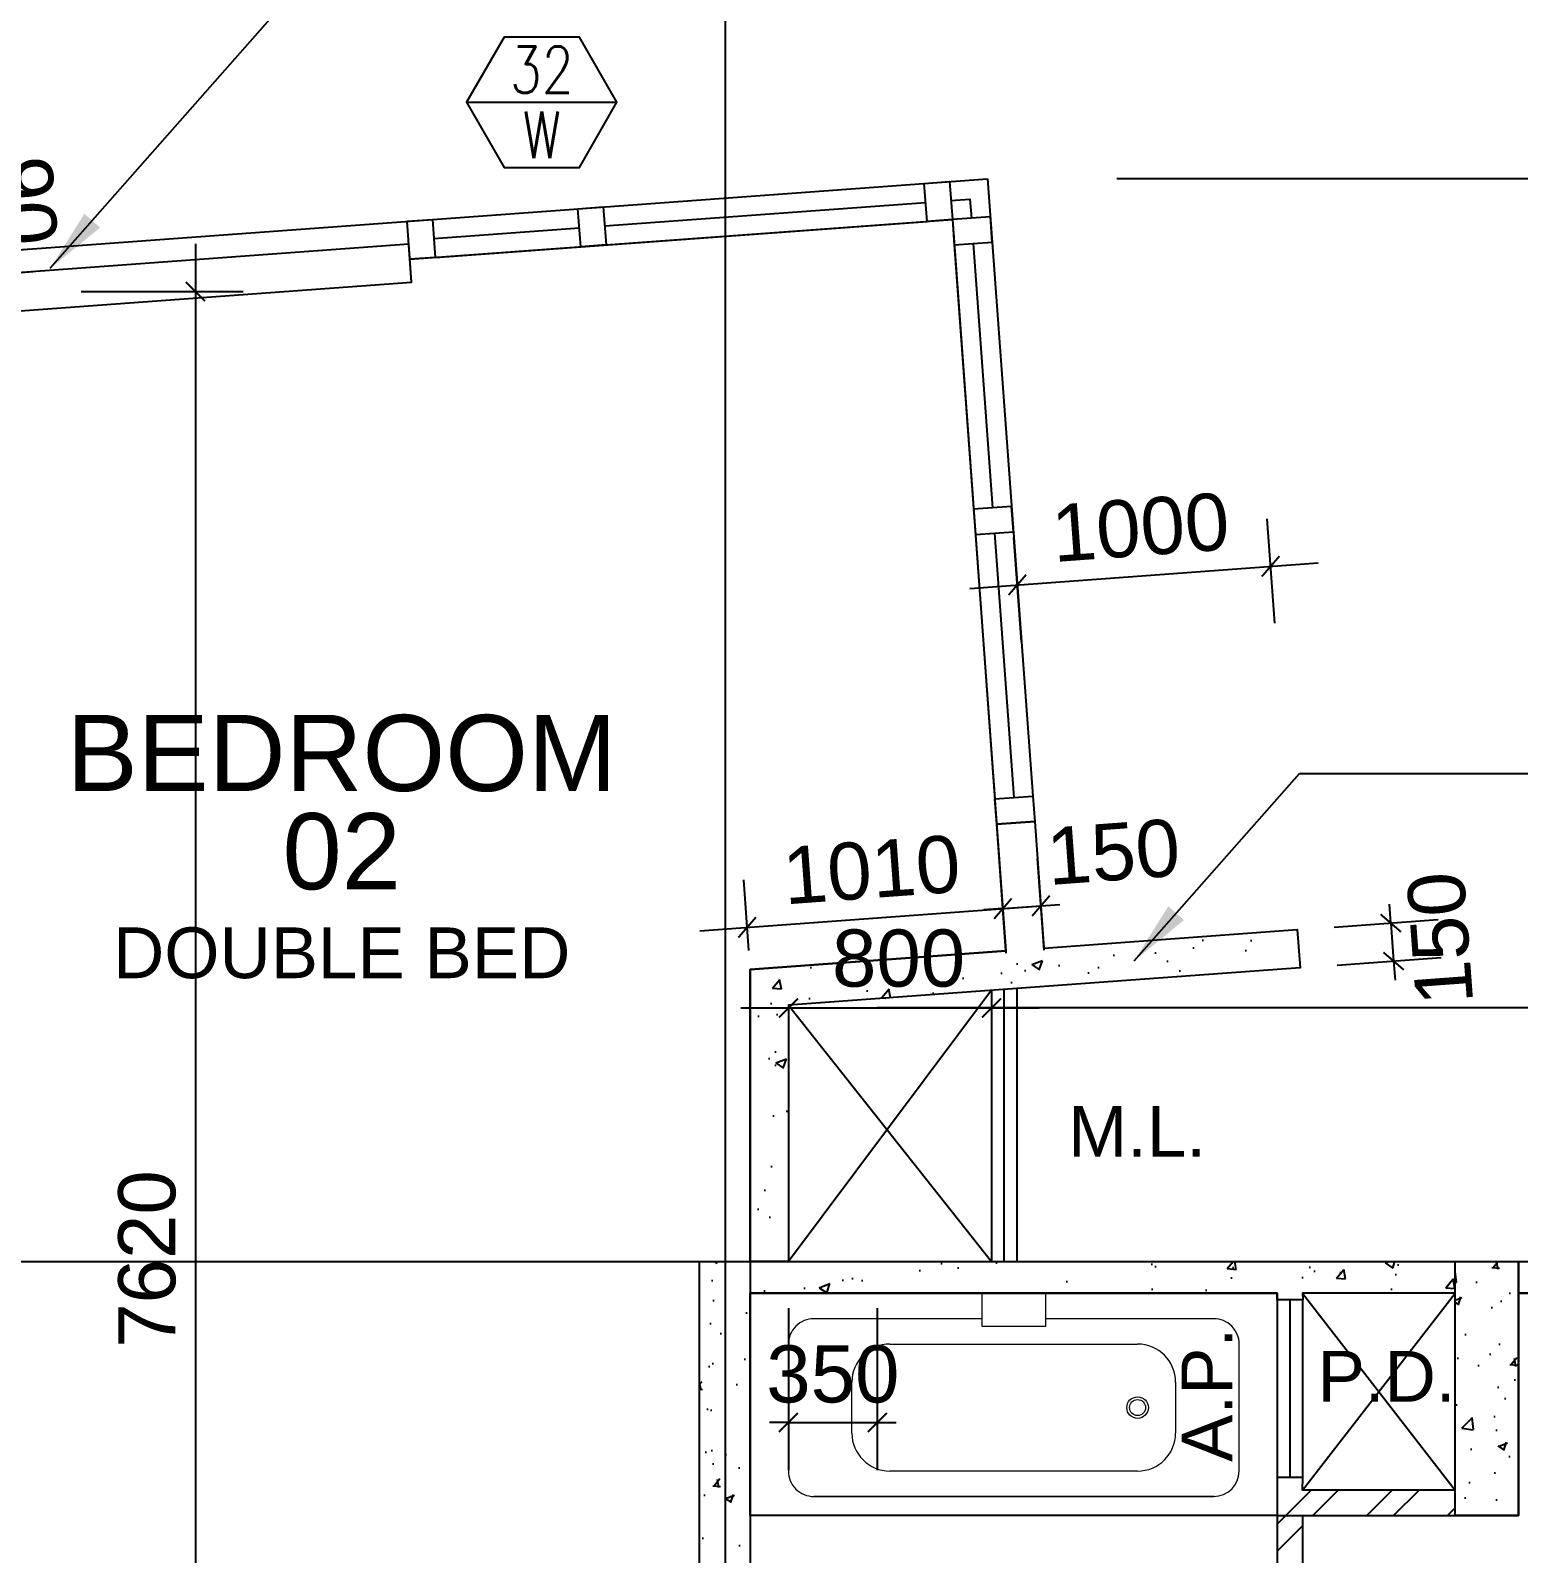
# Model space of a CAD drawing. Header units: millimetres. Extents: x 0 to 70486, y 148 to 42536.
# Drawn here: x 50765 to 56624, y 27218 to 33216 of the extents above; entities that cross this region are included whole.
import ezdxf
from ezdxf.enums import TextEntityAlignment as Align

# ---------------------------------------------------------------- set-up
doc = ezdxf.new("R2010")
doc.units = ezdxf.units.MM
doc.linetypes.add('CENTERX2', pattern=[101.6, 63.5, -12.7, 12.7, -12.7])
doc.layers.get('Defpoints').update_dxf_attribs({"color": 8})
for name, color, linetype in [('arrow', 8, 'Continuous'), ('DLN314__', 8, 'Continuous'), ('FP - BUILDIN FURNITURE', 8, 'Continuous'), ('GBP A.P.', 8, 'Continuous'), ('GBP Dim', 8, 'Continuous'), ('GBP Text 200', 8, 'Continuous'), ('GBP Text 250', 8, 'Continuous'), ('grid', 8, 'CENTERX2'), ('hatch', 8, 'Continuous'), ('metal louvres', 8, 'Continuous'), ('PD', 8, 'Continuous'), ('PD DOOR', 8, 'Continuous'), ('RCP_text', 8, 'Continuous'), ('TEXT', 8, 'Continuous'), ('TEXT Ref', 8, 'Continuous'), ('WALL-NEW', 8, 'Continuous'), ('WALL-STRUCTURE', 8, 'Continuous'), ('WINDOW', 8, 'Continuous'), ('Window Mark', 8, 'Continuous'), ('WINDOW-MULLION', 8, 'Continuous'), ('zzz-room mix', 8, 'Continuous')]:
    doc.layers.add(name, color=color, linetype=linetype)
doc.layers.add('LP-furn loose', color=8, linetype='Continuous', lineweight=0)
doc.styles.add('BH', font='arial.ttf')
doc.styles.add('ROMANS', font='romans.shx')
doc.styles.get("Standard").update_dxf_attribs({"font": 'arial.ttf'})
doc.dimstyles.new('200 GBP', dxfattribs={"dimscale": 1.5, "dimtxt": 150, "dimasz": 50, "dimexe": 125, "dimexo": 50, "dimgap": 50, "dimtad": 1, "dimdec": 0, "dimzin": 0, "dimdsep": 46, "dimtxsty": 'BH', "dimblk": 'ARCHTICK', "dimcen": 0.09, "dimdle": 125, "dimclrd": 9, "dimclre": 9, "dimclrt": 1, "dimadec": 0, "dimazin": 0, "dimtfac": 1, "dimtdec": 0, "dimtix": 1, "dimtmove": 2, "dimatfit": 3, "dimldrblk": 'ARCHTICK', "dimfxl": 300, "dimfxlon": 1, "dimtolj": 1, "dimtzin": 0, "dimarcsym": 0})
doc.dimstyles.get("Standard").update_dxf_attribs({"dimtxt": 0.18, "dimasz": 0.18, "dimexe": 0.18, "dimexo": 0.0625, "dimgap": 0.09, "dimtad": 0, "dimtih": 1, "dimtoh": 1, "dimdec": 4, "dimzin": 0, "dimdsep": 46, "dimtxsty": 'Standard', "dimcen": 0.09, "dimadec": 0, "dimazin": 0, "dimtfac": 1, "dimtdec": 4, "dimtofl": 0, "dimtmove": 0, "dimatfit": 3, "dimfxl": 1, "dimtolj": 1, "dimtzin": 0, "dimarcsym": 0})
pattern_1 = [(50, (-577662.27, 755268.1), (364.36934, -31.87817), [38.1, -419.1]), (355, (-577662.27, 755268.1), (-70.48565, 382.11329), [30.48, -335.28]), (100.451, (-577631.9, 755265.43), (293.885, 350.23338), [32.38, -356.18]), (46.1842, (-577662.27, 755369.7), (542.15808, -84.08466), [57.15, -628.65]), (96.6356, (-577617.1, 755362.7), (474.80847, 494.8511), [48.57, -534.27]), (351.184, (-577662.3, 755369.7), (474.8092, 494.85024), [45.72, -502.92]), (21, (-577611.47, 755344.3), (303.22976, -204.53104), [38.1, -419.1]), (326, (-577611.47, 755344.3), (123.60406, 368.37593), [30.48, -335.28]), (71.4514, (-577586.2, 755327.24), (426.83298, 163.84572), [32.38, -356.18]), (37.5, (-577662.27, 755268.09), (6.177207, 169.110078), [0, -331.216, 0, -340.36, 0, -336.55]), (7.5, (-577662.27, 755268.09), (133.639325, 200.36115), [0, -194.056, 0, -323.596, 0, -128.27]), (327.5, (-577775.56, 755268.09), (271.18119, -11.457488), [0, -127, 0, -396.24, 0, -525.78]), (317.5, (-577826.36, 755268.1), (296.25836, 50.85298), [0, -165.1, 0, -263.144, 0, -373.38])]

# ---------------------------------------------------------------- blocks, each defined once
blk = doc.blocks.new('_ArchTick')
at = {"color": 0, "const_width": 0.1}
blk.add_lwpolyline([(0.5, 0.5), (-0.5, -0.5)], dxfattribs=at)
blk = doc.blocks.new('*D309')
at = {"layer": 'Defpoints', "color": 0, "transparency": 16777216}
for p in [(50537.9, 32188.1), (50549, 24567.7), (51414.1, 24567.7)]:
    blk.add_point(p, dxfattribs=at)
at = {"layer": 'GBP Dim', "color": 9, "lineweight": -2, "transparency": 16777216}
for p, q in [((51414.1, 32375.6), (51414.1, 24380.2)), ((50964.1, 32188.1), (51601.6, 32188.1)), ((50964.1, 24567.7), (51601.6, 24567.7))]:
    blk.add_line(p, q, dxfattribs=at)
at = {"layer": 'GBP Dim', "color": 9, "lineweight": -2, "transparency": 16777216, "xscale": 75, "yscale": 75, "zscale": 75}
for p, rotation in [((51414.1, 32188.1), 90), ((51414.1, 24567.7), 270)]:
    blk.add_blockref('_ArchTick', p, dxfattribs=dict(at, rotation=rotation))
at = {"layer": 'GBP Dim', "transparency": 16777216, "insert": (51224.2, 28377.9), "char_height": 225, "attachment_point": 5, "rotation": 90, "style": 'BH'}
blk.add_mtext('\\A1;7620', dxfattribs=at)
blk = doc.blocks.new('A$C2F825CED')
at = {"layer": 'LP-furn loose'}
blk.add_lwpolyline([(-532.4, 502.5), (-282.4, 502.5), (-282.4, 372.5), (-532.4, 372.5)], close=True, dxfattribs=at)
for points in [[(-1294.9, -197.5, 0.414214), (-1194.9, -297.5), (380, -297.6, 0.414194), (480, -197.6), (480.1, 302.5, 0.414214), (380.1, 402.5), (-282.4, 402.5)], [(-532.4, 402.5), (-1194.9, 402.5, 0.414214), (-1294.9, 302.5), (-1294.9, -197.5)]]:
    blk.add_lwpolyline(points, format="xyb", dxfattribs=at)
for points in [[(-894.9, 302.5), (80, 302.5)], [(-1044.9, -47.6), (-1044.9, 152.5)], [(230, 152.5), (230, -47.6)], [(80, -197.6), (-894.9, -197.6)], [(383.3, -297.5), (-1194.9, -297.5)]]:
    blk.add_lwpolyline(points, dxfattribs=at)
for radius in [42.4, 31.4]:
    blk.add_circle((80, 52.5), radius, dxfattribs=at)
for centre, start, end in [((-894.9, 152.5), 90, 180), ((80, 152.5), 0, 90), ((-894.9, -47.6), 180, 270), ((80, -47.6), 270, 0)]:
    blk.add_arc(centre, 150, start, end, dxfattribs=at)
blk = doc.blocks.new('*D332')
at = {"layer": 'Defpoints', "color": 0, "transparency": 16777216}
for p in [(55823.8, 29678.9), (55834.8, 29529.4), (56132.1, 29551.2)]:
    blk.add_point(p, dxfattribs=at)
at = {"layer": 'GBP Dim', "color": 9, "lineweight": -2, "transparency": 16777216}
for p, q in [((56121.1, 29700.7), (56115.6, 29775.5)), ((55898.6, 29684.4), (56308.1, 29714.5)), ((56121.1, 29700.7), (56132.1, 29551.2)), ((55909.6, 29534.9), (56319.1, 29564.9)), ((56132.1, 29551.2), (56137.6, 29476.4))]:
    blk.add_line(p, q, dxfattribs=at)
at = {"layer": 'GBP Dim', "color": 9, "lineweight": -2, "transparency": 16777216, "xscale": 75, "yscale": 75, "zscale": 75}
for p, rotation in [((56121.1, 29700.7), 274.2005512988922), ((56132.1, 29551.2), 94.2005512988922)]:
    blk.add_blockref('_ArchTick', p, dxfattribs=dict(at, rotation=rotation))
at = {"layer": 'GBP Dim', "transparency": 16777216, "insert": (56315.9, 29639.9), "char_height": 225, "attachment_point": 5, "rotation": 94.20055, "style": 'BH'}
blk.add_mtext('\\A1;150', dxfattribs=at)
blk = doc.blocks.new('*D418')
at = {"layer": 'Defpoints', "color": 0, "transparency": 16777216}
for p in [(54544.2, 35708.3), (54544.2, 32482.9), (50499, 32035.9)]:
    blk.add_point(p, dxfattribs=at)
at = {"layer": 'GBP Dim', "color": 9, "lineweight": -2, "transparency": 16777216}
for p, q in [((50499, 35258.3), (50499, 35895.8)), ((54544.2, 35258.3), (54544.2, 35895.8)), ((50311.5, 35708.3), (54731.7, 35708.3))]:
    blk.add_line(p, q, dxfattribs=at)
at = {"layer": 'GBP Dim', "color": 9, "lineweight": -2, "transparency": 16777216, "xscale": 75, "yscale": 75, "zscale": 75, "rotation": 180}
blk.add_blockref('_ArchTick', (50499, 35708.3), dxfattribs=at)
at = {"layer": 'GBP Dim', "color": 9, "lineweight": -2, "transparency": 16777216, "xscale": 75, "yscale": 75, "zscale": 75}
blk.add_blockref('_ArchTick', (54544.2, 35708.3), dxfattribs=at)
at = {"layer": 'GBP Dim', "transparency": 16777216, "insert": (52521.6, 35898.2), "char_height": 225, "attachment_point": 5, "style": 'BH'}
blk.add_mtext('\\A1;4045', dxfattribs=at)
blk = doc.blocks.new('MISCWINDOWS')
blk.add_line((-4.041, 0), (4.041, 0))
blk.add_lwpolyline([(-2.021, 3.5), (-4.041, 0), (-2.021, -3.5), (2.021, -3.5), (4.041, 0), (2.021, 3.5)], close=True)
at = {"style": 'BH'}
for tag, p in [('MARK_NUMBER', (0, 1.75)), ('DWG_NUMBER', (0, -1.75))]:
    blk.add_attdef(tag, text='', height=2.5, dxfattribs=at).set_placement(p, align=Align.MIDDLE_CENTER)
blk = doc.blocks.new('*D468')
at = {"layer": 'Defpoints', "color": 0, "transparency": 16777216}
for p in [(54743.2, 29768.9), (54761.6, 29519.1), (54611.9, 29509.5)]:
    blk.add_point(p, dxfattribs=at)
at = {"layer": 'GBP Dim', "color": 9, "lineweight": -2, "transparency": 16777216}
for p, q in [((54606.4, 29584.3), (54579.9, 29945)), ((54756.1, 29593.9), (54729.5, 29955.9)), ((54593.6, 29758), (54518.8, 29752.5)), ((54593.6, 29758), (54743.2, 29768.9)), ((54743.2, 29768.9), (54818, 29774.4))]:
    blk.add_line(p, q, dxfattribs=at)
at = {"layer": 'GBP Dim', "color": 9, "lineweight": -2, "transparency": 16777216, "xscale": 75, "yscale": 75, "zscale": 75}
for p, rotation in [((54743.2, 29768.9), 184.1941827831907), ((54593.6, 29758), 4.194182783190666)]:
    blk.add_blockref('_ArchTick', p, dxfattribs=dict(at, rotation=rotation))
at = {"layer": 'GBP Dim', "transparency": 16777216, "insert": (55028.5, 29980.3), "char_height": 225, "attachment_point": 5, "rotation": 4.19418, "style": 'BH'}
blk.add_mtext('\\A1;150', dxfattribs=at)
blk = doc.blocks.new('*D481')
at = {"layer": 'Defpoints', "color": 0, "transparency": 16777216}
for p in [(55647.9, 31106), (55684.1, 30612.5), (54686.7, 30539.4)]:
    blk.add_point(p, dxfattribs=at)
at = {"layer": 'GBP Dim', "color": 9, "lineweight": -2, "transparency": 16777216}
for p, q in [((55664.3, 30881.6), (55634.2, 31293)), ((54667, 30808.5), (54636.8, 31219.9)), ((54463.5, 31019.2), (55834.9, 31119.7))]:
    blk.add_line(p, q, dxfattribs=at)
at = {"layer": 'GBP Dim', "color": 9, "lineweight": -2, "transparency": 16777216, "xscale": 75, "yscale": 75, "zscale": 75}
for p, rotation in [((55647.9, 31106), 4.193047487395559), ((54650.5, 31032.9), 184.1930474873955)]:
    blk.add_blockref('_ArchTick', p, dxfattribs=dict(at, rotation=rotation))
at = {"layer": 'GBP Dim', "transparency": 16777216, "insert": (55135.3, 31258.8), "char_height": 225, "attachment_point": 5, "rotation": 4.19305, "style": 'BH'}
blk.add_mtext('\\A1;1000', dxfattribs=at)
blk = doc.blocks.new('*D497')
at = {"layer": 'Defpoints', "color": 0, "transparency": 16777216}
for p in [(54593.6, 29758), (53599, 29517.8), (54612, 29508.2)]:
    blk.add_point(p, dxfattribs=at)
at = {"layer": 'GBP Dim', "color": 9, "lineweight": -2, "transparency": 16777216}
for p, q in [((54606.5, 29583), (54579.9, 29945)), ((53593.5, 29592.6), (53573.1, 29871.1)), ((53399.8, 29670.4), (54780.6, 29771.7))]:
    blk.add_line(p, q, dxfattribs=at)
at = {"layer": 'GBP Dim', "color": 9, "lineweight": -2, "transparency": 16777216, "xscale": 75, "yscale": 75, "zscale": 75}
for p, rotation in [((54593.6, 29758), 4.194182783190666), ((53586.8, 29684.1), 184.1941827831907)]:
    blk.add_blockref('_ArchTick', p, dxfattribs=dict(at, rotation=rotation))
at = {"layer": 'GBP Dim', "transparency": 16777216, "insert": (54076.4, 29910.4), "char_height": 225, "attachment_point": 5, "rotation": 4.19418, "style": 'BH'}
blk.add_mtext('\\A1;1010', dxfattribs=at)
blk = doc.blocks.new('*D507')
at = {"layer": 'Defpoints', "color": 0, "transparency": 16777216}
for p in [(50400.5, 34062.5), (52164.7, 33591.1), (50480.9, 32966.3)]:
    blk.add_point(p, dxfattribs=at)
at = {"layer": 'GBP Dim', "color": 9, "lineweight": -2, "transparency": 16777216}
for p, q in [((52153.8, 33739.9), (52107.2, 34375.7)), ((52307.9, 34202.4), (50213.5, 34048.8)), ((50433.4, 33613.7), (50386.8, 34249.5))]:
    blk.add_line(p, q, dxfattribs=at)
at = {"layer": 'GBP Dim', "color": 9, "lineweight": -2, "transparency": 16777216, "xscale": 75, "yscale": 75, "zscale": 75}
for p, rotation in [((52120.9, 34188.7), 4.194182785535268), ((50400.5, 34062.5), 184.1941827855353)]:
    blk.add_blockref('_ArchTick', p, dxfattribs=dict(at, rotation=rotation))
at = {"layer": 'GBP Dim', "transparency": 16777216, "insert": (51246.8, 34315), "char_height": 225, "attachment_point": 5, "rotation": 4.19418, "style": 'BH'}
blk.add_mtext('\\A1;1725', dxfattribs=at)
blk = doc.blocks.new('*D510')
at = {"layer": 'Defpoints', "color": 0, "transparency": 16777216}
for p in [(50540.3, 32339.7), (50546.9, 32249.9), (50626, 32255.7)]:
    blk.add_point(p, dxfattribs=at)
at = {"layer": 'GBP Dim', "color": 9, "lineweight": -2, "transparency": 16777216}
for p, q in [((50619.4, 32345.5), (50614, 32420.3)), ((50615.1, 32345.2), (50769, 32356.5)), ((50619.4, 32345.5), (50626, 32255.7)), ((50621.7, 32255.4), (50775.6, 32266.7)), ((50626, 32255.7), (50631.5, 32181))]:
    blk.add_line(p, q, dxfattribs=at)
at = {"layer": 'GBP Dim', "color": 9, "lineweight": -2, "transparency": 16777216, "xscale": 75, "yscale": 75, "zscale": 75}
for p, rotation in [((50619.4, 32345.5), 274.1941827953526), ((50626, 32255.7), 94.19418279535259)]:
    blk.add_blockref('_ArchTick', p, dxfattribs=dict(at, rotation=rotation))
at = {"layer": 'GBP Dim', "transparency": 16777216, "insert": (50746.4, 32545.1), "char_height": 225, "attachment_point": 5, "rotation": 274.19418, "style": 'BH'}
blk.add_mtext('\\A1;90', dxfattribs=at)
blk = doc.blocks.new('*D514')
at = {"color": 9, "lineweight": -2, "transparency": 16777216}
for p, q in [((53749, 28183.8), (53749, 27546.3)), ((54099, 28183.8), (54099, 27546.3)), ((53749, 27733.8), (53674, 27733.8)), ((53749, 27733.8), (54099, 27733.8)), ((54099, 27733.8), (54174, 27733.8))]:
    blk.add_line(p, q, dxfattribs=at)
at = {"layer": 'Defpoints', "color": 0, "transparency": 16777216}
for p in [(53749, 28367.8), (54099, 28367.8), (54099, 27733.8)]:
    blk.add_point(p, dxfattribs=at)
at = {"color": 9, "lineweight": -2, "transparency": 16777216, "xscale": 75, "yscale": 75, "zscale": 75}
blk.add_blockref('_ArchTick', (53749, 27733.8), dxfattribs=at)
at = {"color": 9, "lineweight": -2, "transparency": 16777216, "xscale": 75, "yscale": 75, "zscale": 75, "rotation": 180}
blk.add_blockref('_ArchTick', (54099, 27733.8), dxfattribs=at)
at = {"color": 1, "transparency": 16777216, "insert": (53924, 27923.8), "char_height": 225, "attachment_point": 5, "style": 'BH'}
blk.add_mtext('\\A1;350', dxfattribs=at)
blk = doc.blocks.new('*D512')
at = {"layer": 'Defpoints', "color": 0, "transparency": 16777216}
for p in [(53749, 29366.6), (54549, 29366.6), (54549, 29366.6)]:
    blk.add_point(p, dxfattribs=at)
at = {"layer": 'GBP Dim', "color": 9, "lineweight": -2, "transparency": 16777216}
for p, q in [((53561.5, 29366.6), (54736.5, 29366.6)), ((53749, 29366.6), (53749, 29179.1)), ((54549, 29366.6), (54549, 29179.1))]:
    blk.add_line(p, q, dxfattribs=at)
at = {"layer": 'GBP Dim', "color": 9, "lineweight": -2, "transparency": 16777216, "xscale": 75, "yscale": 75, "zscale": 75, "rotation": 180}
blk.add_blockref('_ArchTick', (53749, 29366.6), dxfattribs=at)
at = {"layer": 'GBP Dim', "color": 9, "lineweight": -2, "transparency": 16777216, "xscale": 75, "yscale": 75, "zscale": 75}
blk.add_blockref('_ArchTick', (54549, 29366.6), dxfattribs=at)
at = {"layer": 'GBP Dim', "transparency": 16777216, "insert": (54182.9, 29561.5), "char_height": 225, "attachment_point": 5, "style": 'BH'}
blk.add_mtext('\\A1;800', dxfattribs=at)
blk = doc.blocks.new('A$C65CE4B9A')
at = {"layer": 'grid', "ltscale": 200}
for p, q in [((-14000, 10500), (-14000, -20450)), ((-66500, 0), (0, 0))]:
    blk.add_line(p, q, dxfattribs=at)

msp = doc.modelspace()

# ---------------------------------------------------------------- hatches: boundary and pattern name
at = {"layer": 'hatch'}
h = msp.add_hatch(dxfattribs=at)
h.set_pattern_fill('AR-CONC', color=256, scale=60, style=0)
h.set_pattern_definition([(50, (-580552.97, 738548.02), (430.35611, -37.65128), [45, -495]), (355, (-580552.97, 738548), (-83.2508, 451.31528), [36, -396]), (100.4514, (-580517.1, 738544.9), (347.10563, 413.66373), [38.24411, -420.68527]), (46.1842, (-580552.97, 738668), (640.34463, -99.3114), [67.5, -742.5]), (96.6356, (-580499.6, 738659.74), (560.79762, 584.47072), [57.36617, -631.0278]), (351.1842, (-580553, 738668), (560.79717, 584.47116), [54, -594]), (21, (-580492.97, 738638.02), (358.14423, -241.57133), [45, -495]), (326, (-580492.97, 738638), (145.9892, 435.09003), [36, -396]), (71.4514, (-580463.13, 738617.9), (504.13358, 193.5183), [38.24411, -420.68527]), (37.5, (-580552.97, 738548.02), (7.295913, 199.736312), [0, -391.2, 0, -402, 0, -397.5]), (7.5, (-580552.97, 738548.02), (157.841722, 236.647027), [0, -229.2, 0, -382.2, 0, -151.5]), (327.5, (-580686.77, 738548.02), (320.293462, -13.532923), [0, -150, 0, -468, 0, -621]), (317.5, (-580746.77, 738548.02), (349.9117, 60.06299), [0, -195, 0, -310.8, 0, -441])])
h.paths.add_polyline_path([(54718.9, 30101.2), (54755.4, 29602.6), (54605.8, 29591.6), (54569.3, 30090.3)], flags=17)
h.paths.add_polyline_path([(53749, 28367.8), (53599, 28367.8), (53599, 29517.8), (54605.8, 29591.6), (54569.3, 30090.3), (54718.9, 30101.2), (54755.4, 29602.6), (55752.8, 29675.8), (55763.8, 29525.2), (53749, 29377.6)])
h = msp.add_hatch(dxfattribs=at)
h.set_pattern_fill('AR-CONC', color=256, scale=2, style=0)
h.set_pattern_definition(pattern_1)
h.paths.add_polyline_path([(53599, 28367.7), (53599, 25567.8), (53399, 25567.8), (53399, 28367.8)])
h = msp.add_hatch(dxfattribs=at)
h.set_pattern_fill('AR-CONC', color=256, scale=60, style=0)
h.set_pattern_definition([(50, (-1501, -7082.2), (430.3561, -37.6513), [45, -495]), (355, (-1501, -7082.2), (-83.2508, 451.3153), [36, -396]), (100.4514, (-1465.13, -7085.35), (347.1056, 413.6637), [38.244, -420.6853]), (46.1842, (-1501, -6962.2), (640.3446, -99.3114), [67.5, -742.5]), (96.6356, (-1447.63, -6970.5), (560.7976, 584.471), [57.366, -631.028]), (351.1842, (-1501, -6962.2), (560.797, 584.471), [54, -594]), (21, (-1441, -6992.2), (358.1442, -241.5713), [45, -495]), (326, (-1441, -6992.2), (145.9892, 435.09), [36, -396]), (71.4514, (-1411.15, -7012.34), (504.1336, 193.5183), [38.244, -420.6853]), (37.5, (-1501, -7082.21), (7.2959, 199.7363), [0, -391.2, 0, -402, 0, -397.5]), (7.5, (-1501, -7082.21), (157.8417, 236.647), [0, -229.2, 0, -382.2, 0, -151.5]), (327.5, (-1634.8, -7082.21), (320.29346, -13.53292), [0, -150, 0, -468, 0, -621]), (317.5, (-1694.8, -7082.2), (349.9117, 60.063), [0, -195, 0, -310.8, 0, -441])])
edge = h.paths.add_edge_path()
edge.add_line((53599, 28367.7), (56374, 28367.8))
edge.add_line((56374, 28367.8), (56374, 28242.8))
edge.add_line((56374, 28242.8), (55774, 28242.8))
edge.add_line((55774, 28242.8), (55774.2, 28217.7))
edge.add_line((55774.2, 28217.7), (55674, 28217.7))
edge.add_line((55674, 28217.7), (55674, 28242.8))
edge.add_line((55674, 28242.8), (53599, 28242.8))
edge.add_line((53599, 28242.8), (53599, 28367.7))
h = msp.add_hatch(dxfattribs=at)
h.set_pattern_fill('AR-CONC', color=256, scale=2, style=0)
h.set_pattern_definition(pattern_1)
h.paths.add_polyline_path([(56374, 28367.8), (56374, 28367.8), (56624, 28367.8), (56624, 27367.8), (56374, 27367.8)])
h = msp.add_hatch(dxfattribs=at)
h.set_pattern_fill('ANSI32', color=256, scale=600, style=0)
h.set_pattern_definition([(45, (51498.98, 21567.82), (-159.099, 159.099), []), (45, (51605.05, 21567.82), (-159.099, 159.099), [])])
h.paths.add_polyline_path([(55774, 21842.9), (55674, 21842.9), (55674, 21567.9), (56374, 21567.8), (56374, 21667.8), (55773.9, 21667.7), (55774, 21842.9)])
h.paths.add_polyline_path([(56624, 22517.9), (56624, 22767.7), (55774.1, 22767.7), (55774.1, 27367.7), (56374, 27367.7), (56374, 27467.7), (55774, 27467.7), (55774.2, 27517.7), (55674, 27517.7), (55674, 24567.7), (51499, 24567.7), (51499, 24467.7), (53399, 24467.7), (53399, 22717.9), (53499, 22717.9), (53499, 24467.7), (55674, 24467.7), (55674, 22242.9), (55774, 22242.9), (55774.1, 22667.7), (56524, 22667.7), (56524, 22517.9), (56624, 22517.9)])

# ---------------------------------------------------------------- linework, layer by layer
at = {"layer": 'DLN314__'}
for p, q in [((54549, 29436.2), (54549, 28367.8)), ((54649, 29443.5), (54649, 28367.8))]:
    msp.add_line(p, q, dxfattribs=at)
at = {"layer": 'DLN314__', "ltscale": 20}
msp.add_line((54599, 28367.8), (54599, 29439.9), dxfattribs=at)
at = {"layer": 'FP - BUILDIN FURNITURE'}
msp.add_lwpolyline([(55674, 27367.7), (53599, 27367.7), (53599, 28242.8), (55674, 28242.8)], close=True, dxfattribs=at)
at = {"layer": 'PD', "ltscale": 20}
for p, q in [((54549, 29436.2), (53749, 28367.8)), ((53749, 29377.6), (54549, 28367.8))]:
    msp.add_line(p, q, dxfattribs=at)
at = {"layer": 'PD'}
msp.add_line((55674, 28217.7), (55674, 27517.7), dxfattribs=at)
at = {"layer": 'PD', "ltscale": 20}
for points in [[(55774, 27467.7), (56374, 28242.8)], [(55774, 28242.8), (56374, 27467.7)]]:
    msp.add_lwpolyline(points, dxfattribs=at)
at = {"layer": 'PD'}
msp.add_lwpolyline([(55774.2, 27517.7), (55774.2, 28217.7)], dxfattribs=at)
at = {"layer": 'PD DOOR'}
msp.add_line((55724.1, 28217.7), (55724.1, 27517.7), dxfattribs=at)
at = {"layer": 'RCP_text', "ltscale": 50}
for p, q in [((65377.1, 32631.5), (55042.9, 32631.5)), ((65878.2, 29366.6), (54099, 29366.6))]:
    msp.add_line(p, q, dxfattribs=at)
at = {"layer": 'WALL-NEW'}
for points in [[(50533.5, 32249), (50544.5, 32099.4), (52264.9, 32225.5), (52253.9, 32375.1), (50533.5, 32249)], [(53749, 28367.8), (53599, 28367.8), (53599, 29517.8), (54605.8, 29591.6), (54569.3, 30090.3), (54718.9, 30101.2), (54755.4, 29602.6), (55752.8, 29675.8), (55763.8, 29525.2), (53749, 29377.6), (53749, 28367.8)], [(53599, 28367.8), (56374, 28367.9)], [(56374, 28242.8), (55774, 28242.8), (55774.2, 28217.7), (55674, 28217.7), (55674, 28242.8), (53599, 28242.8), (53599, 28242.8)], [(55774, 22242.9), (55774.1, 22667.8), (56524, 22667.8), (56524, 22517.8), (56624, 22517.8), (56624, 22767.8), (55774.1, 22767.8), (55774.1, 27367.8), (56374, 27367.8), (56374, 27467.7), (55774, 27467.7), (55774.2, 27517.7), (55674, 27517.7), (55674, 24567.6), (51499, 24567.7), (51499, 24467.7), (55674, 24467.7), (55674, 22242.9)]]:
    msp.add_lwpolyline(points, dxfattribs=at)
at = {"layer": 'WALL-STRUCTURE'}
for points in [[(53599, 28367.7), (53599, 25567.8), (53399, 25567.8), (53399, 28367.8), (53599, 28367.7)], [(56374, 28367.8), (56374, 28367.8), (56624, 28367.8), (56624, 27367.8), (56374, 27367.8), (56374, 28367.8)]]:
    msp.add_lwpolyline(points, dxfattribs=at)
at = {"layer": 'WINDOW'}
for p, q in [((50526.9, 32338.7), (54533.2, 32632.5)), ((54533.2, 32632.5), (54711.6, 30201)), ((52358, 32322.6), (54294.9, 32464.6)), ((54401.9, 32372.2), (54562, 30190)), ((54560.4, 31236.7), (54636.8, 30195.5))]:
    msp.add_line(p, q, dxfattribs=at)
for points in [[(53025.7, 32446.8), (54289.4, 32539.4)], [(54389.1, 32546.8), (54463.9, 32552.2), (54469.4, 32477.4)], [(52352.5, 32397.4), (52926, 32439.5)], [(54476.7, 32377.7), (54553.1, 31336.5)]]:
    msp.add_lwpolyline(points, dxfattribs=at)
msp.add_lwpolyline([(56674, 28367.8), (56674, 28242.8), (56624, 28242.8), (56624, 28367.8)], close=True, dxfattribs=at)
at = {"layer": 'WINDOW-MULLION'}
for points in [[(54283.9, 32614.2), (54383.7, 32621.6), (54394.6, 32472), (54294.9, 32464.6), (54283.9, 32614.2)], [(52920.5, 32514.2), (53020.2, 32521.6), (53031.2, 32372), (52931.5, 32364.7), (52920.5, 32514.3)], [(52247.3, 32464.9), (52347, 32472.2), (52358, 32322.6), (52258.3, 32315.3), (52247.3, 32464.9)]]:
    msp.add_lwpolyline(points, dxfattribs=at)
for points in [[(54401.9, 32372.2), (54551.5, 32383.2), (54544.2, 32482.9), (54394.6, 32472)], [(54485.6, 31231.2), (54635.2, 31242.2), (54627.9, 31341.9), (54478.3, 31331)], [(54562, 30190), (54711.6, 30201), (54718.9, 30101.2), (54569.3, 30090.3)]]:
    msp.add_lwpolyline(points, close=True, dxfattribs=at)
at = {"layer": 'zzz-room mix'}
msp.add_lwpolyline([(44549, 32100.8), (47312.7, 32303.4), (47348.8, 31804.8), (50548.9, 32039.5), (50544.5, 32099.4), (52264.9, 32225.5), (52258.3, 32315.3), (54394.6, 32471.9), (54605.8, 29591.6), (53599, 29517.8), (53599, 28242.8), (55674, 28242.8), (55674, 27367.7), (56624, 27367.7), (56624, 28242.8), (62299, 28242.8)], dxfattribs=at)

# ---------------------------------------------------------------- block references
at = {"layer": 'LP-furn loose'}
msp.add_blockref('A$C2F825CED', (55043.9, 27740.2), dxfattribs=at)
at = {"layer": 'TEXT Ref'}
msp.add_blockref('A$C65CE4B9A', (67500, 28367.9), dxfattribs=at)
at = {"layer": 'Window Mark'}
ref = msp.add_blockref('MISCWINDOWS', (52777.9, 32933.7), dxfattribs=dict(at, xscale=73.25, yscale=73.25, zscale=73.25))
ref.add_attrib('MARK_NUMBER', '32', dxfattribs={"layer": '0', "height": 183.12, "style": 'ROMANS', "width": 0.8}).set_placement((52777.9, 33061.9), align=Align.MIDDLE_CENTER)
ref.add_attrib('DWG_NUMBER', 'W', dxfattribs={"layer": '0', "height": 183.1, "style": 'ROMANS', "width": 0.8}).set_placement((52777.9, 32805.6), align=Align.MIDDLE_CENTER)

# ---------------------------------------------------------------- texts
at = {"layer": 'GBP A.P.', "style": 'BH'}
msp.add_text('A.P.', height=200, rotation=90.00004, dxfattribs=at).set_placement((55497.4, 27842.7), align=Align.CENTER)
at = {"layer": 'GBP Text 200', "style": 'BH'}
msp.add_text('DOUBLE BED', height=200, dxfattribs=at).set_placement((51990.1, 29483.9), align=Align.CENTER)
at = {"layer": 'GBP Text 250', "style": 'BH'}
for s, p in [('BEDROOM', (51990.1, 30220.9)), ('02', (51990.1, 29833.9))]:
    msp.add_text(s, height=300, dxfattribs=at).set_placement(p, align=Align.CENTER)
at = {"layer": 'metal louvres', "style": 'BH'}
msp.add_text('M.L.', height=200, rotation=0.00004, dxfattribs=at).set_placement((55121.7, 28780.6), align=Align.CENTER)
at = {"layer": 'TEXT', "style": 'BH'}
msp.add_text('P.D.', height=200, dxfattribs=at).set_placement((56104.4, 27815.9), align=Align.CENTER)

# ---------------------------------------------------------------- dimensions: what is measured, and where the dimension line sits
dim = msp.add_linear_dim(base=(54099, 27733.8), p1=(53749, 28367.8), p2=(54099, 28367.8), dimstyle='200 GBP')
dim.commit()
dim.dimension.update_dxf_attribs({"geometry": '*D514', "text_midpoint": (53924, 27923.8)})
at = {"layer": 'GBP Dim'}
dim = msp.add_linear_dim(base=(54544.2, 35708.3), p1=(50499, 32035.9), p2=(54544.2, 32482.9), dimstyle='200 GBP', override={"dimclrt": 256, "dimfxl": 300, "dimfxlon": 1}, dxfattribs=at)
dim.commit()
dim.dimension.update_dxf_attribs({"geometry": '*D418', "text_midpoint": (52521.6, 35898.2)})
for base, p1, p2, angle, override, picture, middle in [((50400.5, 34062.5), (52164.7, 33591.1), (50480.9, 32966.3), 184.19418, {"dimclrt": 256}, '*D507', (51246.8, 34315)), ((51414.1, 24567.7), (50537.9, 32188.1), (50549, 24567.7), 90, {"dimclrt": 256}, '*D309', (51224.2, 28377.9)), ((54593.6, 29758), (53599, 29517.8), (54612, 29508.2), 4.19418, {"dimclrt": 256, "dimfxl": 150}, '*D497', (54076.4, 29910.4))]:
    dim = msp.add_linear_dim(base=base, p1=p1, p2=p2, angle=angle, dimstyle='200 GBP', override=override, dxfattribs=at)
    dim.commit()
    dim.dimension.update_dxf_attribs({"geometry": picture, "text_midpoint": middle})
for base, p1, p2, angle, override, picture, middle, dimtype in [((50626, 32255.7), (50540.3, 32339.7), (50546.9, 32249.9), 274.19418, {"dimasz": 50, "dimexe": 100, "dimclrt": 256, "dimfxl": 150, "dimfxlon": 1}, '*D510', (50746.4, 32545.1), 161), ((54743.2, 29768.9), (54611.9, 29509.5), (54761.6, 29519.1), 4.19418, {"dimclrt": 256, "dimfxl": 150}, '*D468', (55028.5, 29980.3), 160)]:
    dim = msp.add_linear_dim(base=base, p1=p1, p2=p2, angle=angle, dimstyle='200 GBP', override=override, dxfattribs=at)
    dim.commit()
    dim.dimension.update_dxf_attribs({"geometry": picture, "text_midpoint": middle, "dimtype": dimtype})
for p1, p2, distance, override, picture, middle in [((54686.7, 30539.4), (55684.1, 30612.5), 494.8, {"dimclrt": 256, "dimfxl": 150}, '*D481', (55135.3, 31258.8)), ((55823.8, 29678.9), (55834.8, 29529.4), 298, {"dimclrt": 256}, '*D332', (56315.9, 29639.9))]:
    dim = msp.add_aligned_dim(p1=p1, p2=p2, distance=distance, dimstyle='200 GBP', override=override, dxfattribs=at)
    dim.commit()
    dim.dimension.update_dxf_attribs({"geometry": picture, "text_midpoint": middle})
dim = msp.add_linear_dim(base=(54549, 29366.6), p1=(53749, 29366.6), p2=(54549, 29366.6), dimstyle='200 GBP', override={"dimclrt": 256}, dxfattribs=at)
dim.commit()
dim.dimension.update_dxf_attribs({"geometry": '*D512', "text_midpoint": (54182.9, 29561.5), "dimtype": 160})

# ---------------------------------------------------------------- leaders
at = {"layer": 'arrow'}
for points in [[(50842.6, 32279.6), (51852.5, 33426), (53171.1, 33426)], [(55110.6, 29552.3), (55761, 30290.6), (56817.7, 30290.6)]]:
    msp.add_leader(points, dimstyle='Standard', override={"dimscale": 2, "dimtxt": 200, "dimasz": 125, "dimexe": 166.67, "dimexo": 100, "dimgap": 100, "dimtih": 0, "dimtoh": 0, "dimdec": 0, "dimrnd": 5.001, "dimtxsty": 'BH', "dimdle": 166.666667, "dimclrd": 9, "dimclre": 9, "dimclrt": 1, "dimtdec": 0, "dimtix": 1, "dimtofl": 1, "dimtmove": 2, "dimfxl": 50}, dxfattribs=at)

doc.saveas('drawing.dxf')
